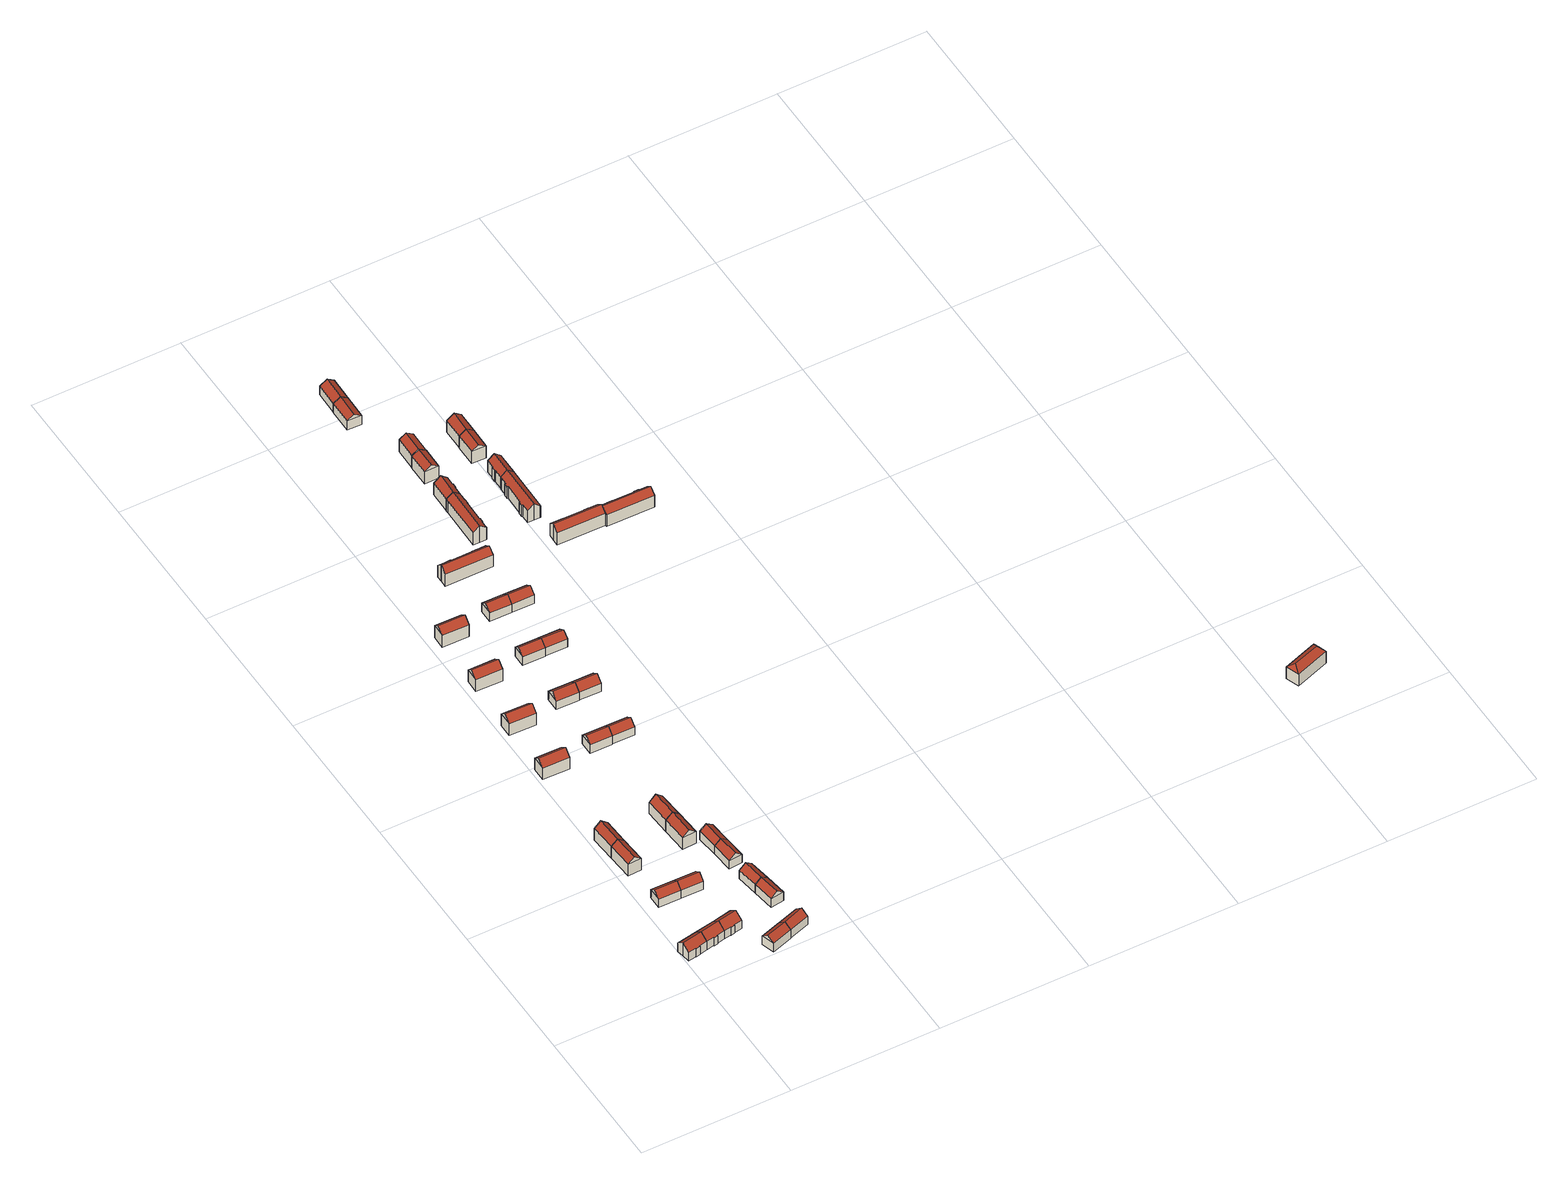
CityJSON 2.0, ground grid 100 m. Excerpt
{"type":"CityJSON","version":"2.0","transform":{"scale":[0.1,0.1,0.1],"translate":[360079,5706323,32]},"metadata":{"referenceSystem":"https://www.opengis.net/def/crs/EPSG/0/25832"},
"CityObjects":{
"building1":{"type":"Building","attributes":{"Geometrietyp2DReferenz":"3000","Gemeindeschluessel":"05113000","function":"31001_1010","yearOfConstruction":1958,"roofType":"3100","measuredHeight":10.96,"storeysAboveGround":2},"address":[{"country":"Germany","locality":"Essen","thoroughfareNumber":"6","thoroughfareName":"Beckstr."}],"geometry":[{"type":"Solid","lod":"2","boundaries":[[[[0,1,2,3]],[[4,5,1,0]],[[6,7,5,4]],[[8,9,7,6]],[[10,11,9,8]],[[12,13,11,10]],[[14,15,13,12]],[[16,17,15,14]],[[18,19,17,16]],[[3,2,19,18]],[[12,10,8,14]],[[6,4,0,3,18,16,14,8]],[[1,5,7,9,11,13,15,17,19,2]]]],"semantics":{"surfaces":[{"type":"WallSurface"},{"type":"RoofSurface"},{"type":"GroundSurface"}],"values":[[0,0,0,0,0,0,0,0,0,0,1,1,2]]}}]},
"building2":{"type":"Building","attributes":{"Geometrietyp2DReferenz":"3000","Gemeindeschluessel":"05113000","function":"31001_1010","yearOfConstruction":1958,"roofType":"3100","measuredHeight":10.85,"storeysAboveGround":2},"address":[{"country":"Germany","locality":"Essen","thoroughfareNumber":"8","thoroughfareName":"Beckstr."}],"geometry":[{"type":"Solid","lod":"2","boundaries":[[[[20,21,22,23]],[[24,25,21,20]],[[16,26,25,24]],[[14,27,26,16]],[[12,28,27,14]],[[29,30,28,12]],[[31,32,30,29]],[[33,34,32,31]],[[35,36,34,33]],[[23,22,36,35]],[[29,12,14,31]],[[16,24,20,23,35,33,31,14]],[[21,25,26,27,28,30,32,34,36,22]]]],"semantics":{"surfaces":[{"type":"WallSurface"},{"type":"RoofSurface"},{"type":"GroundSurface"}],"values":[[0,0,0,0,0,0,0,0,0,0,1,1,2]]}}]},
"building3":{"type":"Building","attributes":{"Geometrietyp2DReferenz":"3000","Gemeindeschluessel":"05113000","function":"31001_1010","yearOfConstruction":1957,"roofType":"3100","measuredHeight":10.47,"storeysAboveGround":2},"address":[{"country":"Germany","locality":"Essen","thoroughfareNumber":"20","thoroughfareName":"Beckstr."}],"geometry":[{"type":"Solid","lod":"2","boundaries":[[[[37,38,39,40]],[[41,42,38,37]],[[43,44,42,41]],[[40,39,44,43]],[[37,45,41]],[[43,46,40]],[[40,46,45,37]],[[41,45,46,43]],[[38,42,44,39]]]],"semantics":{"surfaces":[{"type":"WallSurface"},{"type":"RoofSurface"},{"type":"GroundSurface"}],"values":[[0,0,0,0,0,0,1,1,2]]}}]},
"building4":{"type":"Building","attributes":{"Geometrietyp2DReferenz":"3000","Gemeindeschluessel":"05113000","function":"31001_1010","yearOfConstruction":1957,"roofType":"3100","measuredHeight":13.42,"storeysAboveGround":3},"address":[{"country":"Germany","locality":"Essen","thoroughfareNumber":"28","thoroughfareName":"Beckstr."}],"geometry":[{"type":"Solid","lod":"2","boundaries":[[[[47,48,49,50]],[[51,52,48,47]],[[53,54,52,51]],[[50,49,54,53]],[[47,55,51]],[[53,56,50]],[[50,56,55,47]],[[51,55,56,53]],[[48,52,54,49]]]],"semantics":{"surfaces":[{"type":"WallSurface"},{"type":"RoofSurface"},{"type":"GroundSurface"}],"values":[[0,0,0,0,0,0,1,1,2]]}}]},
"building5":{"type":"Building","attributes":{"Geometrietyp2DReferenz":"3000","Gemeindeschluessel":"05113000","function":"31001_1010","yearOfConstruction":1958,"roofType":"3100","measuredHeight":10.74,"storeysAboveGround":2},"address":[{"country":"Germany","locality":"Essen","thoroughfareNumber":"10","thoroughfareName":"Beckstr."}],"geometry":[{"type":"Solid","lod":"2","boundaries":[[[[57,58,59,60]],[[61,62,58,57]],[[33,63,62,61]],[[31,64,63,33]],[[29,65,64,31]],[[66,67,65,29]],[[68,69,67,66]],[[70,71,69,68]],[[72,73,71,70]],[[60,59,73,72]],[[66,29,31,68]],[[33,61,57,60,72,70,68,31]],[[58,62,63,64,65,67,69,71,73,59]]]],"semantics":{"surfaces":[{"type":"WallSurface"},{"type":"RoofSurface"},{"type":"GroundSurface"}],"values":[[0,0,0,0,0,0,0,0,0,0,1,1,2]]}}]},
"building6":{"type":"Building","attributes":{"Geometrietyp2DReferenz":"3000","Gemeindeschluessel":"05113000","function":"31001_1010","yearOfConstruction":1957,"roofType":"3100","measuredHeight":13.41,"storeysAboveGround":3},"address":[{"country":"Germany","locality":"Essen","thoroughfareNumber":"30","thoroughfareName":"Beckstr."}],"geometry":[{"type":"Solid","lod":"2","boundaries":[[[[50,49,74,75]],[[53,54,49,50]],[[76,77,54,53]],[[75,74,77,76]],[[50,56,53]],[[76,78,75]],[[75,78,56,50]],[[53,56,78,76]],[[49,54,77,74]]]],"semantics":{"surfaces":[{"type":"WallSurface"},{"type":"RoofSurface"},{"type":"GroundSurface"}],"values":[[0,0,0,0,0,0,1,1,2]]}}]},
"building7":{"type":"Building","attributes":{"Geometrietyp2DReferenz":"3000","Gemeindeschluessel":"05113000","function":"31001_1010","yearOfConstruction":1957,"roofType":"3100","measuredHeight":10.28,"storeysAboveGround":2},"address":[{"country":"Germany","locality":"Essen","thoroughfareNumber":"22","thoroughfareName":"Beckstr."}],"geometry":[{"type":"Solid","lod":"2","boundaries":[[[[79,80,81,37]],[[82,83,80,79]],[[41,84,83,82]],[[37,81,84,41]],[[79,85,82]],[[41,45,37]],[[37,45,85,79]],[[82,85,45,41]],[[80,83,84,81]]]],"semantics":{"surfaces":[{"type":"WallSurface"},{"type":"RoofSurface"},{"type":"GroundSurface"}],"values":[[0,0,0,0,0,0,1,1,2]]}}]},
"building8":{"type":"Building","attributes":{"Geometrietyp2DReferenz":"3000","Gemeindeschluessel":"05113000","function":"31001_1010","yearOfConstruction":1957,"roofType":"3100","measuredHeight":10.63,"storeysAboveGround":2},"address":[{"country":"Germany","locality":"Essen","thoroughfareNumber":"19","thoroughfareName":"Kleinstr."}],"geometry":[{"type":"Solid","lod":"2","boundaries":[[[[86,87,88,89]],[[90,91,87,86]],[[92,93,91,90]],[[89,88,93,92]],[[86,94,90]],[[92,95,89]],[[89,95,94,86]],[[90,94,95,92]],[[87,91,93,88]]]],"semantics":{"surfaces":[{"type":"WallSurface"},{"type":"RoofSurface"},{"type":"GroundSurface"}],"values":[[0,0,0,0,0,0,1,1,2]]}}]},
"building9":{"type":"Building","attributes":{"Geometrietyp2DReferenz":"3000","Gemeindeschluessel":"05113000","function":"31001_1010","yearOfConstruction":1958,"roofType":"3100","measuredHeight":13.43,"storeysAboveGround":3},"address":[{"country":"Germany","locality":"Essen","thoroughfareNumber":"40","thoroughfareName":"Beckstr."}],"geometry":[{"type":"Solid","lod":"2","boundaries":[[[[96,97,98,99]],[[100,101,97,96]],[[102,103,101,100]],[[99,98,103,102]],[[96,104,100]],[[102,105,99]],[[99,105,104,96]],[[100,104,105,102]],[[97,101,103,98]]]],"semantics":{"surfaces":[{"type":"WallSurface"},{"type":"RoofSurface"},{"type":"GroundSurface"}],"values":[[0,0,0,0,0,0,1,1,2]]}}]},
"building10":{"type":"Building","attributes":{"Geometrietyp2DReferenz":"3000","Gemeindeschluessel":"05113000","function":"31001_1010","yearOfConstruction":1957,"roofType":"3100","measuredHeight":10.38,"storeysAboveGround":2},"address":[{"country":"Germany","locality":"Essen","thoroughfareNumber":"21","thoroughfareName":"Kleinstr."}],"geometry":[{"type":"Solid","lod":"2","boundaries":[[[[89,106,107,108]],[[92,109,106,89]],[[110,111,109,92]],[[108,107,111,110]],[[89,95,92]],[[110,112,108]],[[108,112,95,89]],[[92,95,112,110]],[[106,109,111,107]]]],"semantics":{"surfaces":[{"type":"WallSurface"},{"type":"RoofSurface"},{"type":"GroundSurface"}],"values":[[0,0,0,0,0,0,1,1,2]]}}]},
"building11":{"type":"Building","attributes":{"Geometrietyp2DReferenz":"3000","Gemeindeschluessel":"05113000","function":"31001_1010","yearOfConstruction":1957,"roofType":"3100","measuredHeight":10.43,"storeysAboveGround":2},"address":[{"country":"Germany","locality":"Essen","thoroughfareNumber":"23","thoroughfareName":"Kleinstr."}],"geometry":[{"type":"Solid","lod":"2","boundaries":[[[[113,114,115,116]],[[117,118,114,113]],[[119,120,118,117]],[[116,115,120,119]],[[113,121,117]],[[119,122,116]],[[116,122,121,113]],[[117,121,122,119]],[[114,118,120,115]]]],"semantics":{"surfaces":[{"type":"WallSurface"},{"type":"RoofSurface"},{"type":"GroundSurface"}],"values":[[0,0,0,0,0,0,1,1,2]]}}]},
"building12":{"type":"Building","attributes":{"Geometrietyp2DReferenz":"3000","Gemeindeschluessel":"05113000","function":"31001_1010","yearOfConstruction":1957,"roofType":"3100","measuredHeight":13.4,"storeysAboveGround":3},"address":[{"country":"Germany","locality":"Essen","thoroughfareNumber":"24","thoroughfareName":"Beckstr."}],"geometry":[{"type":"Solid","lod":"2","boundaries":[[[[123,124,125,126]],[[127,128,124,123]],[[129,130,128,127]],[[126,125,130,129]],[[123,131,127]],[[129,132,126]],[[126,132,131,123]],[[127,131,132,129]],[[124,128,130,125]]]],"semantics":{"surfaces":[{"type":"WallSurface"},{"type":"RoofSurface"},{"type":"GroundSurface"}],"values":[[0,0,0,0,0,0,1,1,2]]}}]},
"building13":{"type":"Building","attributes":{"Geometrietyp2DReferenz":"3000","Gemeindeschluessel":"05113000","function":"31001_1010","yearOfConstruction":1957,"roofType":"3100","measuredHeight":13.56,"storeysAboveGround":3},"address":[{"country":"Germany","locality":"Essen","thoroughfareNumber":"46","thoroughfareName":"Beckstr."}],"geometry":[{"type":"Solid","lod":"2","boundaries":[[[[133,134,135,136]],[[137,138,134,133]],[[139,140,138,137]],[[136,135,140,139]],[[133,141,137]],[[139,142,136]],[[136,142,141,133]],[[137,141,142,139]],[[134,138,140,135]]]],"semantics":{"surfaces":[{"type":"WallSurface"},{"type":"RoofSurface"},{"type":"GroundSurface"}],"values":[[0,0,0,0,0,0,1,1,2]]}}]},
"building14":{"type":"Building","attributes":{"Geometrietyp2DReferenz":"3000","Gemeindeschluessel":"05113000","function":"31001_1010","yearOfConstruction":1957,"roofType":"3100","measuredHeight":10.41,"storeysAboveGround":2},"address":[{"country":"Germany","locality":"Essen","thoroughfareNumber":"25","thoroughfareName":"Kleinstr."}],"geometry":[{"type":"Solid","lod":"2","boundaries":[[[[116,115,143,144]],[[119,120,115,116]],[[145,146,120,119]],[[144,143,146,145]],[[116,122,119]],[[145,147,144]],[[144,147,122,116]],[[119,122,147,145]],[[115,120,146,143]]]],"semantics":{"surfaces":[{"type":"WallSurface"},{"type":"RoofSurface"},{"type":"GroundSurface"}],"values":[[0,0,0,0,0,0,1,1,2]]}}]},
"building15":{"type":"Building","attributes":{"Geometrietyp2DReferenz":"3000","Gemeindeschluessel":"05113000","function":"31001_1010","yearOfConstruction":1957,"roofType":"3100","measuredHeight":13.49,"storeysAboveGround":3},"address":[{"country":"Germany","locality":"Essen","thoroughfareNumber":"26","thoroughfareName":"Beckstr."}],"geometry":[{"type":"Solid","lod":"2","boundaries":[[[[126,148,149,150]],[[129,151,148,126]],[[152,153,151,129]],[[150,149,153,152]],[[126,132,129]],[[152,154,150]],[[150,154,132,126]],[[129,132,154,152]],[[148,151,153,149]]]],"semantics":{"surfaces":[{"type":"WallSurface"},{"type":"RoofSurface"},{"type":"GroundSurface"}],"values":[[0,0,0,0,0,0,1,1,2]]}}]},
"building16":{"type":"Building","attributes":{"Geometrietyp2DReferenz":"3000","Gemeindeschluessel":"05113000","function":"31001_1010","yearOfConstruction":1957,"roofType":"3100","measuredHeight":10.37,"storeysAboveGround":2},"address":[{"country":"Germany","locality":"Essen","thoroughfareNumber":"27","thoroughfareName":"Kleinstr."}],"geometry":[{"type":"Solid","lod":"2","boundaries":[[[[155,156,157,158]],[[159,160,156,155]],[[161,162,160,159]],[[158,157,162,161]],[[155,163,159]],[[161,164,158]],[[158,164,163,155]],[[159,163,164,161]],[[156,160,162,157]]]],"semantics":{"surfaces":[{"type":"WallSurface"},{"type":"RoofSurface"},{"type":"GroundSurface"}],"values":[[0,0,0,0,0,0,1,1,2]]}}]},
"building17":{"type":"Building","attributes":{"Geometrietyp2DReferenz":"3000","Gemeindeschluessel":"05113000","function":"31001_1010","yearOfConstruction":1957,"roofType":"3100","measuredHeight":10.38,"storeysAboveGround":2},"address":[{"country":"Germany","locality":"Essen","thoroughfareNumber":"29","thoroughfareName":"Kleinstr."}],"geometry":[{"type":"Solid","lod":"2","boundaries":[[[[158,157,165,166]],[[161,162,157,158]],[[167,168,162,161]],[[166,165,168,167]],[[158,164,161]],[[167,169,166]],[[166,169,164,158]],[[161,164,169,167]],[[157,162,168,165]]]],"semantics":{"surfaces":[{"type":"WallSurface"},{"type":"RoofSurface"},{"type":"GroundSurface"}],"values":[[0,0,0,0,0,0,1,1,2]]}}]},
"building18":{"type":"Building","attributes":{"Geometrietyp2DReferenz":"3000","Gemeindeschluessel":"05113000","function":"31001_1010","yearOfConstruction":1957,"roofType":"3100","measuredHeight":13.63,"storeysAboveGround":3},"address":[{"country":"Germany","locality":"Essen","thoroughfareNumber":"52","thoroughfareName":"Beckstr."}],"geometry":[{"type":"Solid","lod":"2","boundaries":[[[[170,171,172,173]],[[174,175,171,170]],[[176,177,175,174]],[[173,172,177,176]],[[170,178,174]],[[176,179,173]],[[173,179,178,170]],[[174,178,179,176]],[[171,175,177,172]]]],"semantics":{"surfaces":[{"type":"WallSurface"},{"type":"RoofSurface"},{"type":"GroundSurface"}],"values":[[0,0,0,0,0,0,1,1,2]]}}]},
"building19":{"type":"Building","attributes":{"Geometrietyp2DReferenz":"3000","Gemeindeschluessel":"05113000","function":"31001_1010","yearOfConstruction":1957,"roofType":"3100","measuredHeight":10.64,"storeysAboveGround":2},"address":[{"country":"Germany","locality":"Essen","thoroughfareNumber":"33","thoroughfareName":"Kleinstr."}],"geometry":[{"type":"Solid","lod":"2","boundaries":[[[[180,181,182,183]],[[184,185,181,180]],[[186,187,185,184]],[[183,182,187,186]],[[180,188,184]],[[186,189,183]],[[183,189,188,180]],[[184,188,189,186]],[[181,185,187,182]]]],"semantics":{"surfaces":[{"type":"WallSurface"},{"type":"RoofSurface"},{"type":"GroundSurface"}],"values":[[0,0,0,0,0,0,1,1,2]]}}]},
"building20":{"type":"Building","attributes":{"Geometrietyp2DReferenz":"3000","Gemeindeschluessel":"05113000","function":"31001_1010","yearOfConstruction":1957,"roofType":"3100","measuredHeight":13.68,"storeysAboveGround":3},"address":[{"country":"Germany","locality":"Essen","thoroughfareNumber":"28","thoroughfareName":"Förderstr."}],"geometry":[{"type":"Solid","lod":"2","boundaries":[[[[190,191,192,193]],[[194,195,191,190]],[[196,197,195,194]],[[193,192,197,196]],[[190,198,194]],[[196,199,193]],[[193,199,198,190]],[[194,198,199,196]],[[191,195,197,192]]]],"semantics":{"surfaces":[{"type":"WallSurface"},{"type":"RoofSurface"},{"type":"GroundSurface"}],"values":[[0,0,0,0,0,0,1,1,2]]}}]},
"building21":{"type":"Building","attributes":{"Geometrietyp2DReferenz":"3000","Gemeindeschluessel":"05113000","function":"31001_1010","yearOfConstruction":1957,"roofType":"3100","measuredHeight":10.66,"storeysAboveGround":2},"address":[{"country":"Germany","locality":"Essen","thoroughfareNumber":"37","thoroughfareName":"Kleinstr."}],"geometry":[{"type":"Solid","lod":"2","boundaries":[[[[200,201,202,203]],[[204,205,201,200]],[[206,207,205,204]],[[203,202,207,206]],[[200,208,204]],[[206,209,203]],[[203,209,208,200]],[[204,208,209,206]],[[201,205,207,202]]]],"semantics":{"surfaces":[{"type":"WallSurface"},{"type":"RoofSurface"},{"type":"GroundSurface"}],"values":[[0,0,0,0,0,0,1,1,2]]}}]},
"building22":{"type":"Building","attributes":{"Geometrietyp2DReferenz":"3000","Gemeindeschluessel":"05113000","function":"31001_1010","yearOfConstruction":1957,"roofType":"3100","measuredHeight":10.37,"storeysAboveGround":2},"address":[{"country":"Germany","locality":"Essen","thoroughfareNumber":"31","thoroughfareName":"Kleinstr."}],"geometry":[{"type":"Solid","lod":"2","boundaries":[[[[210,211,212,180]],[[213,214,211,210]],[[184,215,214,213]],[[180,212,215,184]],[[210,216,213]],[[184,188,180]],[[180,188,216,210]],[[213,216,188,184]],[[211,214,215,212]]]],"semantics":{"surfaces":[{"type":"WallSurface"},{"type":"RoofSurface"},{"type":"GroundSurface"}],"values":[[0,0,0,0,0,0,1,1,2]]}}]},
"building23":{"type":"Building","attributes":{"Geometrietyp2DReferenz":"3000","Gemeindeschluessel":"05113000","function":"31001_1010","yearOfConstruction":1957,"roofType":"3100","measuredHeight":10.66,"storeysAboveGround":2},"address":[{"country":"Germany","locality":"Essen","thoroughfareNumber":"41","thoroughfareName":"Kleinstr."}],"geometry":[{"type":"Solid","lod":"2","boundaries":[[[[217,218,219,220]],[[221,222,218,217]],[[223,224,222,221]],[[220,219,224,223]],[[217,225,221]],[[223,226,220]],[[220,226,225,217]],[[221,225,226,223]],[[218,222,224,219]]]],"semantics":{"surfaces":[{"type":"WallSurface"},{"type":"RoofSurface"},{"type":"GroundSurface"}],"values":[[0,0,0,0,0,0,1,1,2]]}}]},
"building24":{"type":"Building","attributes":{"Geometrietyp2DReferenz":"3000","Gemeindeschluessel":"05113000","function":"31001_1010","yearOfConstruction":1957,"roofType":"3100","measuredHeight":10.38,"storeysAboveGround":2},"address":[{"country":"Germany","locality":"Essen","thoroughfareNumber":"35","thoroughfareName":"Kleinstr."}],"geometry":[{"type":"Solid","lod":"2","boundaries":[[[[227,228,229,200]],[[230,231,228,227]],[[204,232,231,230]],[[200,229,232,204]],[[227,233,230]],[[204,208,200]],[[200,208,233,227]],[[230,233,208,204]],[[228,231,232,229]]]],"semantics":{"surfaces":[{"type":"WallSurface"},{"type":"RoofSurface"},{"type":"GroundSurface"}],"values":[[0,0,0,0,0,0,1,1,2]]}}]},
"building25":{"type":"Building","attributes":{"Geometrietyp2DReferenz":"3000","Gemeindeschluessel":"05113000","function":"31001_1010","yearOfConstruction":1957,"roofType":"3100","measuredHeight":10.72,"storeysAboveGround":2},"address":[{"country":"Germany","locality":"Essen","thoroughfareNumber":"30","thoroughfareName":"Förderstr."}],"geometry":[{"type":"Solid","lod":"2","boundaries":[[[[234,235,236,237]],[[238,239,235,234]],[[240,241,239,238]],[[237,236,241,240]],[[234,242,238]],[[240,243,237]],[[237,243,242,234]],[[238,242,243,240]],[[235,239,241,236]]]],"semantics":{"surfaces":[{"type":"WallSurface"},{"type":"RoofSurface"},{"type":"GroundSurface"}],"values":[[0,0,0,0,0,0,1,1,2]]}}]},
"building26":{"type":"Building","attributes":{"Geometrietyp2DReferenz":"3000","Gemeindeschluessel":"05113000","function":"31001_1010","yearOfConstruction":1957,"roofType":"3100","measuredHeight":10.46,"storeysAboveGround":2},"address":[{"country":"Germany","locality":"Essen","thoroughfareNumber":"39","thoroughfareName":"Kleinstr."}],"geometry":[{"type":"Solid","lod":"2","boundaries":[[[[244,245,246,217]],[[247,248,245,244]],[[221,249,248,247]],[[217,246,249,221]],[[244,250,247]],[[221,225,217]],[[217,225,250,244]],[[247,250,225,221]],[[245,248,249,246]]]],"semantics":{"surfaces":[{"type":"WallSurface"},{"type":"RoofSurface"},{"type":"GroundSurface"}],"values":[[0,0,0,0,0,0,1,1,2]]}}]},
"building27":{"type":"Building","attributes":{"Geometrietyp2DReferenz":"3000","Gemeindeschluessel":"05113000","function":"31001_1010","yearOfConstruction":1955,"roofType":"3100","measuredHeight":13.27,"storeysAboveGround":3},"address":[{"country":"Germany","locality":"Essen","thoroughfareNumber":"27","thoroughfareName":"Förderstr."},{"country":"Germany","locality":"Essen","thoroughfareNumber":"29","thoroughfareName":"Förderstr."}],"geometry":[{"type":"Solid","lod":"2","boundaries":[[[[251,252,253,254]],[[255,256,252,251]],[[257,258,256,255]],[[259,260,258,257]],[[261,262,260,259]],[[263,264,262,261]],[[265,266,264,263]],[[267,268,266,265]],[[269,270,268,267]],[[271,272,270,269]],[[273,274,272,271]],[[275,276,274,273]],[[277,278,276,275]],[[279,280,278,277]],[[254,253,280,279]],[[275,273,271,269,267,265,263,261,259,257,255,251,277]],[[254,279,277,251]],[[252,256,258,260,262,264,266,268,270,272,274,276,278,280,253]]]],"semantics":{"surfaces":[{"type":"WallSurface"},{"type":"RoofSurface"},{"type":"GroundSurface"}],"values":[[0,0,0,0,0,0,0,0,0,0,0,0,0,0,0,1,1,2]]}}]},
"building28":{"type":"Building","attributes":{"Geometrietyp2DReferenz":"3000","Gemeindeschluessel":"05113000","function":"31001_1010","yearOfConstruction":1957,"roofType":"3100","measuredHeight":10.63,"storeysAboveGround":2},"address":[{"country":"Germany","locality":"Essen","thoroughfareNumber":"32","thoroughfareName":"Förderstr."}],"geometry":[{"type":"Solid","lod":"2","boundaries":[[[[281,282,235,234]],[[283,284,282,281]],[[238,239,284,283]],[[234,235,239,238]],[[281,285,283]],[[238,242,234]],[[234,242,285,281]],[[283,285,242,238]],[[282,284,239,235]]]],"semantics":{"surfaces":[{"type":"WallSurface"},{"type":"RoofSurface"},{"type":"GroundSurface"}],"values":[[0,0,0,0,0,0,1,1,2]]}}]},
"building29":{"type":"Building","attributes":{"Geometrietyp2DReferenz":"3000","Gemeindeschluessel":"05113000","function":"31001_1010","yearOfConstruction":1955,"roofType":"3100","measuredHeight":13.6,"storeysAboveGround":3},"address":[{"country":"Germany","locality":"Essen","thoroughfareNumber":"43","thoroughfareName":"Kleinstr."},{"country":"Germany","locality":"Essen","thoroughfareNumber":"45","thoroughfareName":"Kleinstr."}],"geometry":[{"type":"Solid","lod":"2","boundaries":[[[[286,287,288,289]],[[290,291,287,286]],[[292,293,291,290]],[[294,295,293,292]],[[296,297,295,294]],[[298,299,297,296]],[[300,301,299,298]],[[302,303,301,300]],[[304,305,303,302]],[[306,307,305,304]],[[308,309,307,306]],[[310,311,309,308]],[[312,313,311,310]],[[314,315,313,312]],[[316,317,315,314]],[[289,288,317,316]],[[300,298,296,294,302]],[[292,290,286,289,316,314,312,310,308,306,304,302,294]],[[287,291,293,295,297,299,301,303,305,307,309,311,313,315,317,288]]]],"semantics":{"surfaces":[{"type":"WallSurface"},{"type":"RoofSurface"},{"type":"GroundSurface"}],"values":[[0,0,0,0,0,0,0,0,0,0,0,0,0,0,0,0,1,1,2]]}}]},
"building30":{"type":"Building","attributes":{"Geometrietyp2DReferenz":"3000","Gemeindeschluessel":"05113000","function":"31001_1010","yearOfConstruction":1955,"roofType":"3100","measuredHeight":13.12,"storeysAboveGround":3},"address":[{"country":"Germany","locality":"Essen","thoroughfareNumber":"47","thoroughfareName":"Kleinstr."}],"geometry":[{"type":"Solid","lod":"2","boundaries":[[[[300,318,319,302]],[[320,321,318,300]],[[322,323,321,320]],[[324,325,323,322]],[[326,327,325,324]],[[328,329,327,326]],[[330,331,329,328]],[[332,333,331,330]],[[304,334,333,332]],[[302,319,334,304]],[[320,300,302,322]],[[304,332,330,328,326,324,322,302]],[[318,321,323,325,327,329,331,333,334,319]]]],"semantics":{"surfaces":[{"type":"WallSurface"},{"type":"RoofSurface"},{"type":"GroundSurface"}],"values":[[0,0,0,0,0,0,0,0,0,0,1,1,2]]}}]},
"building31":{"type":"Building","attributes":{"Geometrietyp2DReferenz":"3000","Gemeindeschluessel":"05113000","function":"31001_1010","yearOfConstruction":1950,"roofType":"3100","measuredHeight":13.05,"storeysAboveGround":3},"address":[{"country":"Germany","locality":"Essen","thoroughfareNumber":"49","thoroughfareName":"Kleinstr."}],"geometry":[{"type":"Solid","lod":"2","boundaries":[[[[335,336,337,338]],[[339,340,336,335]],[[341,342,340,339]],[[338,337,342,341]],[[335,343,339]],[[341,344,338]],[[338,344,343,335]],[[339,343,344,341]],[[336,340,342,337]]]],"semantics":{"surfaces":[{"type":"WallSurface"},{"type":"RoofSurface"},{"type":"GroundSurface"}],"values":[[0,0,0,0,0,0,1,1,2]]}}]},
"building32":{"type":"Building","attributes":{"Geometrietyp2DReferenz":"3000","Gemeindeschluessel":"05113000","function":"31001_1010","yearOfConstruction":1950,"roofType":"3100","measuredHeight":10.8,"storeysAboveGround":2},"address":[{"country":"Germany","locality":"Essen","thoroughfareNumber":"47","thoroughfareName":"Wildstr."}],"geometry":[{"type":"Solid","lod":"2","boundaries":[[[[345,346,347,348]],[[349,350,346,345]],[[351,352,350,349]],[[348,347,352,351]],[[345,353,349]],[[351,354,348]],[[348,354,353,345]],[[349,353,354,351]],[[346,350,352,347]]]],"semantics":{"surfaces":[{"type":"WallSurface"},{"type":"RoofSurface"},{"type":"GroundSurface"}],"values":[[0,0,0,0,0,0,1,1,2]]}}]},
"building33":{"type":"Building","attributes":{"Geometrietyp2DReferenz":"3000","Gemeindeschluessel":"05113000","function":"31001_1010","yearOfConstruction":1950,"roofType":"3100","measuredHeight":13.12,"storeysAboveGround":3},"address":[{"country":"Germany","locality":"Essen","thoroughfareNumber":"51","thoroughfareName":"Kleinstr."}],"geometry":[{"type":"Solid","lod":"2","boundaries":[[[[355,356,357,358]],[[359,360,356,355]],[[361,362,360,359]],[[358,357,362,361]],[[355,363,359]],[[361,364,358]],[[358,364,363,355]],[[359,363,364,361]],[[356,360,362,357]]]],"semantics":{"surfaces":[{"type":"WallSurface"},{"type":"RoofSurface"},{"type":"GroundSurface"}],"values":[[0,0,0,0,0,0,1,1,2]]}}]},
"building34":{"type":"Building","attributes":{"Geometrietyp2DReferenz":"3000","Gemeindeschluessel":"05113000","function":"31001_1010","yearOfConstruction":1950,"roofType":"3100","measuredHeight":10.46,"storeysAboveGround":2},"address":[{"country":"Germany","locality":"Essen","thoroughfareNumber":"49","thoroughfareName":"Wildstr."}],"geometry":[{"type":"Solid","lod":"2","boundaries":[[[[348,365,366,367]],[[351,368,365,348]],[[369,370,368,351]],[[367,366,370,369]],[[348,354,351]],[[369,371,367]],[[367,371,354,348]],[[351,354,371,369]],[[365,368,370,366]]]],"semantics":{"surfaces":[{"type":"WallSurface"},{"type":"RoofSurface"},{"type":"GroundSurface"}],"values":[[0,0,0,0,0,0,1,1,2]]}}]},
"building35":{"type":"Building","attributes":{"Geometrietyp2DReferenz":"3000","Gemeindeschluessel":"05113000","function":"31001_1010","yearOfConstruction":1955,"roofType":"3100","measuredHeight":13.22,"storeysAboveGround":3},"address":[{"country":"Germany","locality":"Essen","thoroughfareNumber":"42","thoroughfareName":"Kleinstr."},{"country":"Germany","locality":"Essen","thoroughfareNumber":"44","thoroughfareName":"Kleinstr."}],"geometry":[{"type":"Solid","lod":"2","boundaries":[[[[372,373,374,375]],[[376,377,373,372]],[[378,379,377,376]],[[380,381,379,378]],[[382,383,381,380]],[[384,385,383,382]],[[386,387,385,384]],[[388,389,387,386]],[[390,391,389,388]],[[392,393,391,390]],[[394,395,393,392]],[[396,397,395,394]],[[398,399,397,396]],[[400,401,399,398]],[[402,403,401,400]],[[404,405,403,402]],[[406,407,405,404]],[[375,374,407,406]],[[382,380,378,376,372,375,406,404,402,400,398,396,384]],[[394,392,390,388,386,384,396]],[[373,377,379,381,383,385,387,389,391,393,395,397,399,401,403,405,407,374]]]],"semantics":{"surfaces":[{"type":"WallSurface"},{"type":"RoofSurface"},{"type":"GroundSurface"}],"values":[[0,0,0,0,0,0,0,0,0,0,0,0,0,0,0,0,0,0,1,1,2]]}}]},
"building36":{"type":"Building","attributes":{"Geometrietyp2DReferenz":"3000","Gemeindeschluessel":"05113000","function":"31001_1010","yearOfConstruction":1955,"roofType":"3100","measuredHeight":13.64,"storeysAboveGround":3},"address":[{"country":"Germany","locality":"Essen","thoroughfareNumber":"59","thoroughfareName":"Förderstr."},{"country":"Germany","locality":"Essen","thoroughfareNumber":"61","thoroughfareName":"Förderstr."}],"geometry":[{"type":"Solid","lod":"2","boundaries":[[[[408,409,410,411]],[[412,413,409,408]],[[414,415,413,412]],[[416,417,415,414]],[[418,419,417,416]],[[420,421,419,418]],[[422,423,421,420]],[[424,425,423,422]],[[426,427,425,424]],[[428,429,427,426]],[[430,431,429,428]],[[432,433,431,430]],[[434,435,433,432]],[[436,437,435,434]],[[411,410,437,436]],[[411,436,434,408]],[[432,430,428,426,424,422,420,418,416,414,412,408,434]],[[409,413,415,417,419,421,423,425,427,429,431,433,435,437,410]]]],"semantics":{"surfaces":[{"type":"WallSurface"},{"type":"RoofSurface"},{"type":"GroundSurface"}],"values":[[0,0,0,0,0,0,0,0,0,0,0,0,0,0,0,1,1,2]]}}]},
"building37":{"type":"Building","attributes":{"Geometrietyp2DReferenz":"3000","Gemeindeschluessel":"05113000","function":"31001_1010","yearOfConstruction":1955,"roofType":"3100","measuredHeight":12.88,"storeysAboveGround":3},"address":[{"country":"Germany","locality":"Essen","thoroughfareNumber":"46","thoroughfareName":"Kleinstr."}],"geometry":[{"type":"Solid","lod":"2","boundaries":[[[[438,439,440,441]],[[442,443,439,438]],[[386,444,443,442]],[[384,445,444,386]],[[382,446,445,384]],[[447,448,446,382]],[[449,450,448,447]],[[451,452,450,449]],[[453,454,452,451]],[[441,440,454,453]],[[441,453,451,449,447,382,384,438]],[[386,442,438,384]],[[439,443,444,445,446,448,450,452,454,440]]]],"semantics":{"surfaces":[{"type":"WallSurface"},{"type":"RoofSurface"},{"type":"GroundSurface"}],"values":[[0,0,0,0,0,0,0,0,0,0,1,1,2]]}}]},
"building38":{"type":"Building","attributes":{"Geometrietyp2DReferenz":"3000","Gemeindeschluessel":"05113000","function":"31001_1010","yearOfConstruction":1950,"roofType":"3100","measuredHeight":13.29,"storeysAboveGround":3},"address":[{"country":"Germany","locality":"Essen","thoroughfareNumber":"48","thoroughfareName":"Kleinstr."}],"geometry":[{"type":"Solid","lod":"2","boundaries":[[[[455,456,457,458]],[[459,460,456,455]],[[461,462,460,459]],[[458,457,462,461]],[[455,463,459]],[[461,464,458]],[[458,464,463,455]],[[459,463,464,461]],[[456,460,462,457]]]],"semantics":{"surfaces":[{"type":"WallSurface"},{"type":"RoofSurface"},{"type":"GroundSurface"}],"values":[[0,0,0,0,0,0,1,1,2]]}}]},
"building39":{"type":"Building","attributes":{"Geometrietyp2DReferenz":"3000","Gemeindeschluessel":"05113000","function":"31001_1010","yearOfConstruction":1950,"roofType":"3100","measuredHeight":13.13,"storeysAboveGround":3},"address":[{"country":"Germany","locality":"Essen","thoroughfareNumber":"50","thoroughfareName":"Kleinstr."}],"geometry":[{"type":"Solid","lod":"2","boundaries":[[[[458,465,466,467]],[[461,468,465,458]],[[469,470,468,461]],[[467,466,470,469]],[[458,464,461]],[[469,471,467]],[[467,471,464,458]],[[461,464,471,469]],[[465,468,470,466]]]],"semantics":{"surfaces":[{"type":"WallSurface"},{"type":"RoofSurface"},{"type":"GroundSurface"}],"values":[[0,0,0,0,0,0,1,1,2]]}}]},
"building40":{"type":"Building","attributes":{"Geometrietyp2DReferenz":"3000","Gemeindeschluessel":"05113000","function":"31001_1010","yearOfConstruction":1955,"roofType":"3100","measuredHeight":13.16,"storeysAboveGround":3},"address":[{"country":"Germany","locality":"Essen","thoroughfareNumber":"63","thoroughfareName":"Förderstr."},{"country":"Germany","locality":"Essen","thoroughfareNumber":"65","thoroughfareName":"Förderstr."}],"geometry":[{"type":"Solid","lod":"2","boundaries":[[[[472,473,474,475]],[[476,477,473,472]],[[478,479,477,476]],[[480,481,479,478]],[[482,483,481,480]],[[484,485,483,482]],[[486,487,485,484]],[[488,489,487,486]],[[490,491,489,488]],[[492,493,491,490]],[[494,495,493,492]],[[496,497,495,494]],[[498,499,497,496]],[[500,501,499,498]],[[475,474,501,500]],[[472,475,500,498,476]],[[496,494,492,490,488,486,484,482,480,478,476,498]],[[473,477,479,481,483,485,487,489,491,493,495,497,499,501,474]]]],"semantics":{"surfaces":[{"type":"WallSurface"},{"type":"RoofSurface"},{"type":"GroundSurface"}],"values":[[0,0,0,0,0,0,0,0,0,0,0,0,0,0,0,1,1,2]]}}]},
"building41":{"type":"Building","attributes":{"Geometrietyp2DReferenz":"3000","Gemeindeschluessel":"05113000","function":"31001_1010","yearOfConstruction":1955,"roofType":"3200","measuredHeight":13.05,"storeysAboveGround":3},"address":[{"country":"Germany","locality":"Essen","thoroughfareNumber":"208","thoroughfareName":"Vogelheimer Str."},{"country":"Germany","locality":"Essen","thoroughfareNumber":"206","thoroughfareName":"Vogelheimer Str."}],"geometry":[{"type":"Solid","lod":"2","boundaries":[[[[502,503,504,505]],[[506,507,503,502]],[[508,509,507,506]],[[510,511,509,508]],[[505,504,511,510]],[[512,505,510,513]],[[510,508,506,513]],[[513,506,502,512]],[[502,505,512]],[[503,507,509,511,504]]]],"semantics":{"surfaces":[{"type":"WallSurface"},{"type":"RoofSurface"},{"type":"GroundSurface"}],"values":[[0,0,0,0,0,1,1,1,1,2]]}}]}
},
"vertices":[
[73,209,67],[73,209,1],[103,214,1],[103,214,67],[72,212,70],[72,212,1],[22,203,70],[22,203,1],[13,252,111],[13,252,1],[3,301,70],[3,301,1],[138,326,70],[138,326,1],[147,277,111],[147,277,1],[156,227,70],[156,227,1],[102,217,70],[102,217,1],
[209,233,67],[209,233,2],[234,238,2],[234,238,67],[208,237,70],[208,237,2],[156,227,2],[147,277,2],[138,326,2],[270,351,70],[270,351,2],[279,301,111],[279,301,2],[288,251,70],[288,251,2],[234,241,69],[234,241,2],
[236,750,73],[236,750,4],[88,753,4],[88,753,73],[234,658,73],[234,658,4],[87,660,73],[87,660,4],[235,704,109],[87,707,109],
[151,973,102],[151,973,7],[140,1148,7],[140,1148,102],[60,967,102],[60,967,7],[49,1143,102],[49,1143,7],[105,970,141],[95,1145,141],
[337,256,67],[337,256,3],[362,261,3],[362,261,67],[337,260,70],[337,260,3],[288,251,3],[279,301,3],[270,351,3],[398,375,70],[398,375,3],[408,325,111],[408,325,3],[417,274,70],[417,274,3],[362,264,70],[362,264,3],
[130,1323,7],[130,1323,102],[39,1318,102],[39,1318,7],[84,1321,141],
[384,748,73],[384,748,6],[236,750,6],[383,655,73],[383,655,6],[234,658,6],[384,702,109],
[478,10,79],[478,10,9],[619,56,9],[619,56,79],[450,97,79],[450,97,9],[591,143,79],[591,143,9],[464,54,115],[605,99,115],
[202,1975,110],[202,1975,17],[24,1977,17],[24,1977,110],[201,1879,110],[201,1879,17],[23,1882,110],[23,1882,17],[202,1927,151],[23,1929,151],
[619,56,11],[759,101,11],[759,101,79],[591,143,11],[731,188,79],[731,188,11],[745,145,115],
[736,341,81],[736,341,12],[715,487,12],[715,487,81],[646,328,81],[646,328,12],[625,474,81],[625,474,12],[691,335,117],[670,481,117],
[533,996,106],[533,996,13],[522,1171,13],[522,1171,106],[440,990,106],[440,990,13],[429,1165,106],[429,1165,13],[486,993,147],[475,1168,147],
[212,2371,119],[212,2371,24],[33,2376,24],[33,2376,119],[210,2277,119],[210,2277,24],[31,2282,119],[31,2282,24],[211,2324,160],[32,2329,160],
[693,634,12],[693,634,81],[604,621,81],[604,621,12],[649,627,117],
[522,1171,12],[510,1344,12],[510,1344,106],[429,1165,12],[417,1338,106],[417,1338,12],[464,1341,147],
[682,724,81],[682,724,14],[670,871,14],[670,871,81],[591,716,81],[591,716,14],[579,864,81],[579,864,14],[637,720,118],[624,867,118],
[658,1017,14],[658,1017,81],[566,1009,81],[566,1009,14],[612,1013,118],
[219,2769,129],[219,2769,32],[42,2772,32],[42,2772,129],[217,2676,129],[217,2676,32],[40,2679,129],[40,2679,32],[218,2722,169],[41,2726,169],
[512,2009,95],[512,2009,25],[362,2012,25],[362,2012,95],[510,1917,95],[510,1917,25],[361,1919,95],[361,1919,25],[511,1963,132],[362,1965,132],
[226,3166,140],[226,3166,43],[49,3169,43],[49,3169,140],[224,3073,140],[224,3073,43],[47,3076,140],[47,3076,43],[225,3119,180],[48,3123,180],
[521,2410,101],[521,2410,32],[370,2412,32],[370,2412,101],[519,2315,101],[519,2315,32],[369,2318,101],[369,2318,32],[520,2362,139],[370,2365,139],
[660,2007,95],[660,2007,28],[512,2009,28],[658,1914,95],[658,1914,28],[510,1917,28],[659,1961,132],
[527,2806,111],[527,2806,40],[378,2808,40],[378,2808,111],[526,2715,111],[526,2715,40],[377,2718,111],[377,2718,40],[527,2761,147],[377,2763,147],
[668,2407,101],[668,2407,35],[521,2410,35],[666,2312,101],[666,2312,35],[519,2315,35],[667,2360,139],
[534,3203,120],[534,3203,51],[387,3205,51],[387,3205,120],[532,3109,120],[532,3109,51],[385,3112,120],[385,3112,51],[533,3156,158],[386,3159,158],
[675,2804,111],[675,2804,42],[527,2806,42],[674,2713,111],[674,2713,42],[526,2715,42],[674,2758,147],
[304,3526,190],[304,3526,57],[304,3483,57],[304,3483,153],[304,3531,185],[304,3531,57],[305,3569,153],[305,3569,57],[362,3568,153],[362,3568,57],[362,3572,150],[362,3572,57],[389,3572,150],[389,3572,57],[389,3568,153],[389,3568,57],[533,3567,153],[533,3567,57],[533,3571,150],[533,3571,57],[564,3571,150],[564,3571,57],[564,3567,153],[564,3567,57],[625,3567,153],[625,3567,57],[624,3524,190],[624,3524,57],[624,3481,153],[624,3481,57],
[684,3201,120],[684,3201,51],[682,3107,120],[682,3107,51],[683,3154,158],
[704,3737,158],[704,3737,64],[705,3769,64],[705,3769,158],[698,3737,163],[698,3737,64],[697,3682,163],[697,3682,64],[653,3683,200],[653,3683,64],[608,3684,163],[608,3684,64],[613,3979,163],[613,3979,64],[613,3999,163],[613,3999,64],[658,3998,200],[658,3998,64],[703,3998,163],[703,3998,64],[703,3980,163],[703,3980,64],[702,3942,163],[702,3942,64],[707,3942,158],[707,3942,64],[707,3913,159],[707,3913,64],[702,3913,163],[702,3913,64],[699,3769,163],[699,3769,64],
[613,3999,69],[658,3998,69],[616,4148,163],[616,4148,69],[661,4148,200],[661,4148,69],[706,4147,163],[706,4147,69],[705,4089,163],[705,4089,69],[710,4089,159],[710,4089,69],[709,4056,159],[709,4056,69],[704,4056,163],[704,4056,69],[703,3998,69],
[706,4246,169],[706,4246,70],[708,4395,70],[708,4395,169],[612,4247,169],[612,4247,70],[614,4396,169],[614,4396,70],[659,4247,201],[661,4396,201],
[537,4842,150],[537,4842,74],[540,5006,74],[540,5006,150],[442,4845,150],[442,4845,74],[445,5008,150],[445,5008,74],[489,4844,182],[493,5007,182],
[708,4396,171],[708,4396,72],[710,4545,72],[710,4545,171],[614,4397,171],[614,4397,72],[616,4546,171],[616,4546,72],[661,4397,203],[663,4546,203],
[540,5006,78],[543,5168,78],[543,5168,150],[445,5008,78],[448,5170,150],[448,5170,78],[496,5169,182],
[967,3906,160],[967,3906,69],[972,3906,69],[972,3906,164],[967,3935,160],[967,3935,69],[973,3935,164],[973,3935,69],[973,3980,164],[973,3980,69],[974,3996,164],[974,3996,69],[1017,3995,201],[1017,3995,69],[1061,3994,164],[1061,3994,69],[1061,3981,164],[1061,3981,69],[1058,3740,164],[1058,3740,69],[1057,3675,164],[1057,3675,69],[1053,3675,167],[1053,3675,69],[1013,3676,201],[1013,3676,69],[969,3677,164],[969,3677,69],[970,3736,164],[970,3736,69],[965,3736,160],[965,3736,69],[965,3767,160],[965,3767,69],[970,3767,164],[970,3767,69],
[1029,3478,203],[1029,3478,67],[1028,3435,67],[1028,3435,167],[1029,3522,167],[1029,3522,67],[1087,3521,167],[1087,3521,67],[1087,3524,165],[1087,3524,67],[1115,3523,165],[1115,3523,67],[1115,3520,167],[1115,3520,67],[1256,3518,167],[1256,3518,67],[1256,3522,164],[1256,3522,67],[1285,3522,164],[1285,3522,67],[1285,3518,168],[1285,3518,67],[1347,3517,167],[1347,3517,67],[1347,3502,180],[1347,3502,67],[1347,3474,203],[1347,3474,67],[1346,3431,167],[1346,3431,67],
[1020,4146,201],[1020,4146,72],[976,4146,72],[976,4146,164],[1063,4145,164],[1063,4145,72],[1061,3994,72],[1017,3995,72],[974,3996,72],[974,4057,164],[974,4057,72],[970,4057,161],[970,4057,72],[971,4088,161],[971,4088,72],[975,4088,164],[975,4088,72],
[1023,4246,173],[1023,4246,74],[1026,4394,74],[1026,4394,173],[927,4248,173],[927,4248,74],[930,4395,173],[930,4395,74],[975,4247,207],[978,4395,207],
[1026,4394,75],[1028,4540,75],[1028,4540,173],[930,4395,75],[932,4540,173],[932,4540,75],[980,4540,207],
[1346,3431,179],[1346,3431,71],[1346,3417,71],[1346,3417,167],[1347,3460,203],[1347,3460,71],[1347,3502,167],[1347,3502,71],[1404,3502,167],[1404,3502,71],[1404,3506,163],[1404,3506,71],[1437,3506,163],[1437,3506,71],[1437,3501,167],[1437,3501,71],[1579,3499,167],[1579,3499,71],[1579,3504,164],[1579,3504,71],[1609,3504,164],[1609,3504,71],[1609,3499,167],[1609,3499,71],[1667,3498,167],[1667,3498,71],[1666,3456,203],[1666,3456,71],[1666,3414,167],[1666,3414,71],
[4135,391,146],[4135,391,50],[4165,303,50],[4165,303,146],[4365,471,146],[4365,471,50],[4376,440,146],[4376,440,50],[4396,382,146],[4396,382,50],[4178,357,180],[4353,417,180]
]}
